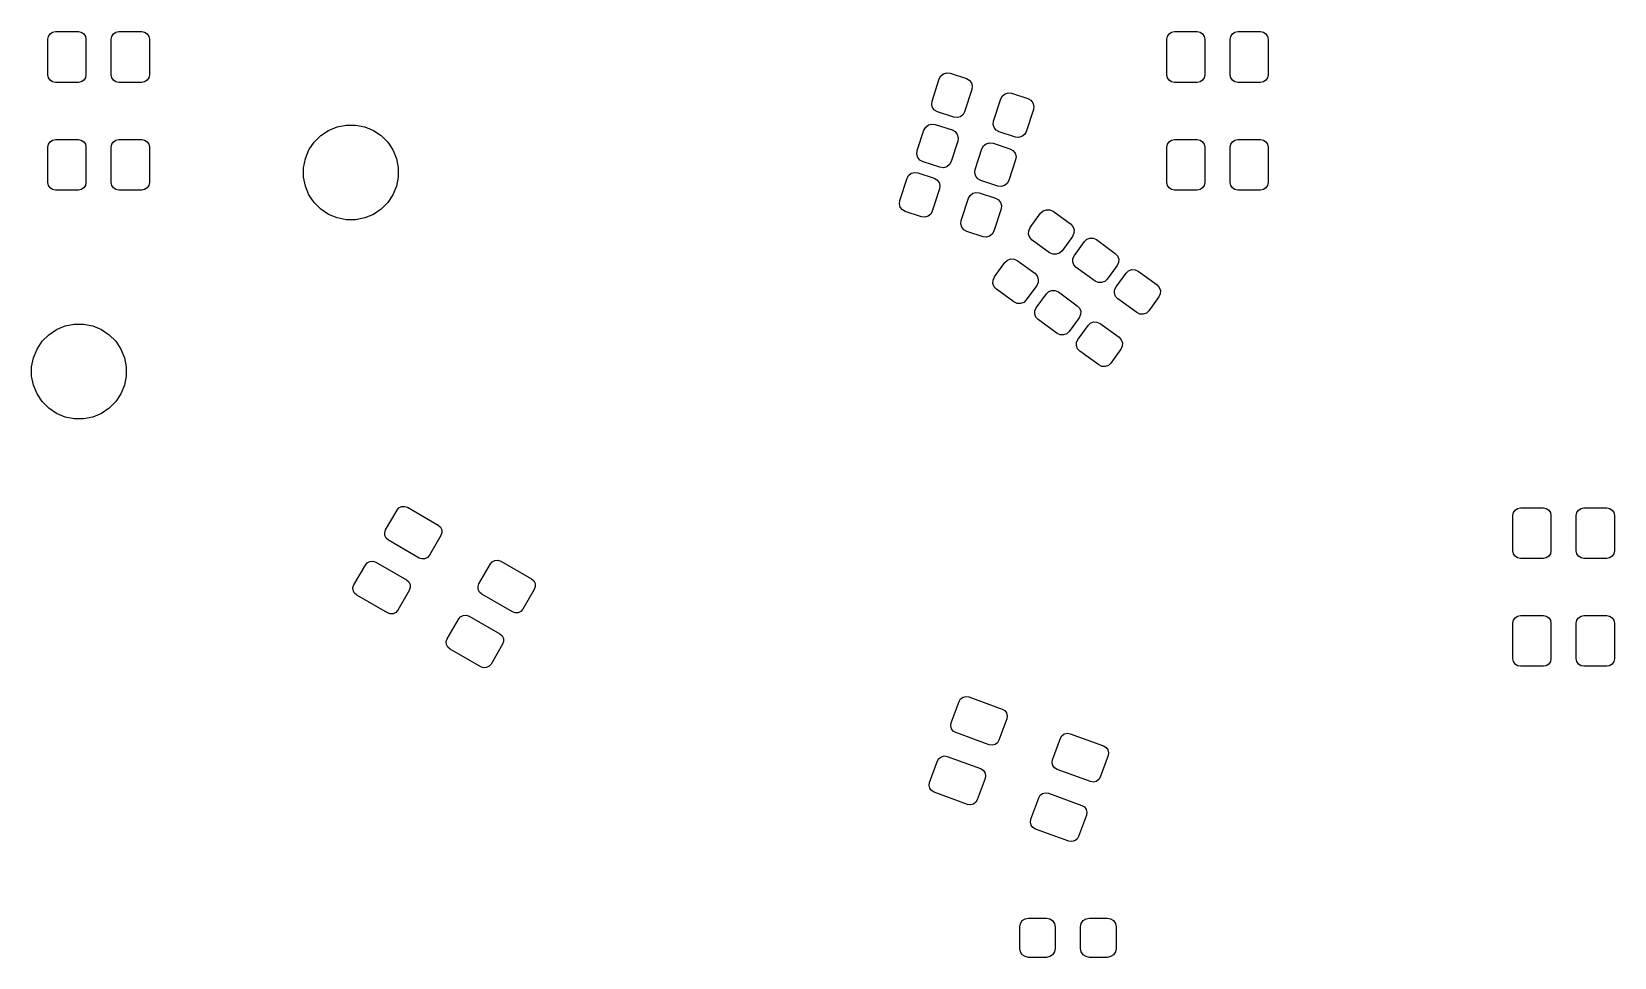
# Model space of a CAD drawing. Extents: x 111.8 to 167.6, y -132.5 to -81.9.
# Drawn here: x 140.45 to 165.42, y -132.53 to -117.93 of the extents above; entities that cross this region are included whole.
import ezdxf

# ---------------------------------------------------------------- set-up
doc = ezdxf.new("R2010")
doc.units = 0
doc.layers.add('BLACK', color=7, linetype='CONTINUOUS')

msp = doc.modelspace()

# ---------------------------------------------------------------- linework, layer by layer
at = {"layer": 'BLACK', "linetype": 'CONTINUOUS'}
for p, q in [((140.71, -118.046903), (140.719134, -118.000981)), ((140.71, -118.606903), (140.71, -118.046903)), ((140.719134, -118.000981), (140.745147, -117.96205)), ((140.745147, -117.96205), (140.784078, -117.936037)), ((140.784078, -117.936037), (140.83, -117.926903)), ((140.83, -117.926903), (141.19, -117.926903)), ((141.19, -117.926903), (141.235922, -117.936037)), ((141.235922, -117.936037), (141.274853, -117.96205)), ((141.274853, -117.96205), (141.300866, -118.000981)), ((141.300866, -118.000981), (141.31, -118.046903)), ((141.31, -118.046903), (141.31, -118.606903)), ((141.71, -118.046903), (141.719134, -118.000981)), ((141.71, -118.606903), (141.71, -118.046903)), ((141.719134, -118.000981), (141.745147, -117.96205)), ((141.745147, -117.96205), (141.784078, -117.936037)), ((141.784078, -117.936037), (141.83, -117.926903)), ((141.83, -117.926903), (142.19, -117.926903)), ((142.19, -117.926903), (142.235922, -117.936037)), ((142.235922, -117.936037), (142.274853, -117.96205)), ((142.274853, -117.96205), (142.300866, -118.000981)), ((142.300866, -118.000981), (142.31, -118.046903)), ((142.31, -118.046903), (142.31, -118.606903)), ((158.36, -118.046903), (158.369134, -118.000981)), ((158.36, -118.606903), (158.36, -118.046903)), ((158.369134, -118.000981), (158.395147, -117.96205)), ((158.395147, -117.96205), (158.434078, -117.936037)), ((158.434078, -117.936037), (158.48, -117.926903)), ((158.48, -117.926903), (158.84, -117.926903)), ((158.84, -117.926903), (158.885922, -117.936037)), ((158.885922, -117.936037), (158.924853, -117.96205)), ((158.924853, -117.96205), (158.950866, -118.000981)), ((158.950866, -118.000981), (158.96, -118.046903)), ((158.96, -118.046903), (158.96, -118.606903)), ((159.36, -118.046903), (159.369134, -118.000981)), ((159.36, -118.606903), (159.36, -118.046903)), ((159.369134, -118.000981), (159.395147, -117.96205)), ((159.395147, -117.96205), (159.434078, -117.936037)), ((159.434078, -117.936037), (159.48, -117.926903)), ((159.48, -117.926903), (159.84, -117.926903)), ((159.84, -117.926903), (159.885922, -117.936037)), ((159.885922, -117.936037), (159.924853, -117.96205)), ((159.924853, -117.96205), (159.950866, -118.000981)), ((159.950866, -118.000981), (159.96, -118.046903)), ((159.96, -118.046903), (159.96, -118.606903)), ((154.838932, -118.591978), (154.889629, -118.577679)), ((154.889629, -118.577679), (154.941938, -118.583871)), ((154.941938, -118.583871), (155.198723, -118.667305)), ((140.719134, -118.652825), (140.71, -118.606903)), ((140.745147, -118.691756), (140.719134, -118.652825)), ((140.784078, -118.717769), (140.745147, -118.691756)), ((140.83, -118.726903), (140.784078, -118.717769)), ((141.19, -118.726903), (140.83, -118.726903)), ((141.235922, -118.717769), (141.19, -118.726903)), ((141.274853, -118.691756), (141.235922, -118.717769)), ((141.300866, -118.652825), (141.274853, -118.691756)), ((141.31, -118.606903), (141.300866, -118.652825)), ((141.719134, -118.652825), (141.71, -118.606903)), ((141.745147, -118.691756), (141.719134, -118.652825)), ((141.784078, -118.717769), (141.745147, -118.691756)), ((141.83, -118.726903), (141.784078, -118.717769)), ((142.19, -118.726903), (141.83, -118.726903)), ((142.235922, -118.717769), (142.19, -118.726903)), ((142.274853, -118.691756), (142.235922, -118.717769)), ((142.300866, -118.652825), (142.274853, -118.691756)), ((142.31, -118.606903), (142.300866, -118.652825)), ((154.657492, -119.022437), (154.771828, -118.670546)), ((154.771828, -118.670546), (154.797565, -118.624588)), ((154.797565, -118.624588), (154.838932, -118.591978)), ((155.285398, -118.837415), (155.171062, -119.189306)), ((155.198723, -118.667305), (155.244681, -118.693043)), ((155.244681, -118.693043), (155.277291, -118.734409)), ((155.277291, -118.734409), (155.29159, -118.785106)), ((155.29159, -118.785106), (155.285398, -118.837415)), ((158.369134, -118.652825), (158.36, -118.606903)), ((158.395147, -118.691756), (158.369134, -118.652825)), ((158.434078, -118.717769), (158.395147, -118.691756)), ((158.48, -118.726903), (158.434078, -118.717769)), ((158.84, -118.726903), (158.48, -118.726903)), ((158.885922, -118.717769), (158.84, -118.726903)), ((158.924853, -118.691756), (158.885922, -118.717769)), ((158.950866, -118.652825), (158.924853, -118.691756)), ((158.96, -118.606903), (158.950866, -118.652825)), ((159.369134, -118.652825), (159.36, -118.606903)), ((159.395147, -118.691756), (159.369134, -118.652825)), ((159.434078, -118.717769), (159.395147, -118.691756)), ((159.48, -118.726903), (159.434078, -118.717769)), ((159.84, -118.726903), (159.48, -118.726903)), ((159.885922, -118.717769), (159.84, -118.726903)), ((159.924853, -118.691756), (159.885922, -118.717769)), ((159.950866, -118.652825), (159.924853, -118.691756)), ((159.96, -118.606903), (159.950866, -118.652825)), ((154.6513, -119.074746), (154.657492, -119.022437)), ((154.665599, -119.125443), (154.6513, -119.074746)), ((155.62757, -119.337635), (155.741906, -118.985744)), ((155.741906, -118.985744), (155.767643, -118.939786)), ((155.767643, -118.939786), (155.80901, -118.907176)), ((155.80901, -118.907176), (155.859707, -118.892877)), ((155.859707, -118.892877), (155.912016, -118.899069)), ((155.912016, -118.899069), (156.168801, -118.982503)), ((156.168801, -118.982503), (156.214759, -119.008241)), ((156.214759, -119.008241), (156.247369, -119.049607)), ((156.247369, -119.049607), (156.261668, -119.100304)), ((154.698209, -119.166809), (154.665599, -119.125443)), ((154.744167, -119.192547), (154.698209, -119.166809)), ((155.000952, -119.275981), (154.744167, -119.192547)), ((155.053261, -119.282173), (155.000952, -119.275981)), ((155.103958, -119.267874), (155.053261, -119.282173)), ((155.145325, -119.235264), (155.103958, -119.267874)), ((155.171062, -119.189306), (155.145325, -119.235264)), ((155.621378, -119.389944), (155.62757, -119.337635)), ((156.255476, -119.152613), (156.14114, -119.504504)), ((156.261668, -119.100304), (156.255476, -119.152613)), ((144.910242, -119.671108), (145.014205, -119.567145)), ((145.014205, -119.567145), (145.136452, -119.485462)), ((145.136452, -119.485462), (145.272286, -119.429198)), ((145.272286, -119.429198), (145.416487, -119.400514)), ((145.416487, -119.400514), (145.563513, -119.400514)), ((145.563513, -119.400514), (145.707714, -119.429198)), ((145.707714, -119.429198), (145.843548, -119.485462)), ((145.843548, -119.485462), (145.965795, -119.567145)), ((145.965795, -119.567145), (146.069758, -119.671108)), ((154.424664, -119.80373), (154.52973, -119.480371)), ((154.52973, -119.480371), (154.556421, -119.43271)), ((154.556421, -119.43271), (154.599319, -119.398892)), ((154.599319, -119.398892), (154.651893, -119.384065)), ((154.651893, -119.384065), (154.70614, -119.390485)), ((154.70614, -119.390485), (154.972436, -119.47701)), ((154.972436, -119.47701), (155.020097, -119.503701)), ((155.020097, -119.503701), (155.053915, -119.546599)), ((155.053915, -119.546599), (155.068742, -119.599173)), ((155.635677, -119.440641), (155.621378, -119.389944)), ((155.668287, -119.482007), (155.635677, -119.440641)), ((155.714245, -119.507745), (155.668287, -119.482007)), ((155.97103, -119.591179), (155.714245, -119.507745)), ((156.074036, -119.583072), (156.023339, -119.597371)), ((156.115403, -119.550462), (156.074036, -119.583072)), ((156.14114, -119.504504), (156.115403, -119.550462)), ((140.71, -119.746903), (140.719134, -119.700981)), ((140.71, -120.306903), (140.71, -119.746903)), ((140.719134, -119.700981), (140.745147, -119.66205)), ((140.745147, -119.66205), (140.784078, -119.636037)), ((140.784078, -119.636037), (140.83, -119.626903)), ((140.83, -119.626903), (141.19, -119.626903)), ((141.19, -119.626903), (141.235922, -119.636037)), ((141.235922, -119.636037), (141.274853, -119.66205)), ((141.274853, -119.66205), (141.300866, -119.700981)), ((141.300866, -119.700981), (141.31, -119.746903)), ((141.31, -119.746903), (141.31, -120.306903)), ((141.71, -119.746903), (141.719134, -119.700981)), ((141.71, -120.306903), (141.71, -119.746903)), ((141.719134, -119.700981), (141.745147, -119.66205)), ((141.745147, -119.66205), (141.784078, -119.636037)), ((141.784078, -119.636037), (141.83, -119.626903)), ((141.83, -119.626903), (142.19, -119.626903)), ((142.19, -119.626903), (142.235922, -119.636037)), ((142.235922, -119.636037), (142.274853, -119.66205)), ((142.274853, -119.66205), (142.300866, -119.700981)), ((142.300866, -119.700981), (142.31, -119.746903)), ((142.31, -119.746903), (142.31, -120.306903)), ((144.772295, -119.929189), (144.828559, -119.793355)), ((144.828559, -119.793355), (144.910242, -119.671108)), ((146.069758, -119.671108), (146.151441, -119.793355)), ((146.151441, -119.793355), (146.207705, -119.929189)), ((154.418244, -119.857977), (154.424664, -119.80373)), ((155.062322, -119.65342), (154.957256, -119.976779)), ((155.068742, -119.599173), (155.062322, -119.65342)), ((155.337678, -120.100386), (155.442744, -119.777027)), ((155.442744, -119.777027), (155.469435, -119.729366)), ((155.469435, -119.729366), (155.512333, -119.695548)), ((155.512333, -119.695548), (155.564907, -119.680721)), ((155.564907, -119.680721), (155.619154, -119.687141)), ((155.619154, -119.687141), (155.88545, -119.773666)), ((155.88545, -119.773666), (155.933111, -119.800357)), ((155.933111, -119.800357), (155.966929, -119.843255)), ((156.023339, -119.597371), (155.97103, -119.591179)), ((158.36, -119.746903), (158.369134, -119.700981)), ((158.36, -120.306903), (158.36, -119.746903)), ((158.369134, -119.700981), (158.395147, -119.66205)), ((158.395147, -119.66205), (158.434078, -119.636037)), ((158.434078, -119.636037), (158.48, -119.626903)), ((158.48, -119.626903), (158.84, -119.626903)), ((158.84, -119.626903), (158.885922, -119.636037)), ((158.885922, -119.636037), (158.924853, -119.66205)), ((158.924853, -119.66205), (158.950866, -119.700981)), ((158.950866, -119.700981), (158.96, -119.746903)), ((158.96, -119.746903), (158.96, -120.306903)), ((159.36, -119.746903), (159.369134, -119.700981)), ((159.36, -120.306903), (159.36, -119.746903)), ((159.369134, -119.700981), (159.395147, -119.66205)), ((159.395147, -119.66205), (159.434078, -119.636037)), ((159.434078, -119.636037), (159.48, -119.626903)), ((159.48, -119.626903), (159.84, -119.626903)), ((159.84, -119.626903), (159.885922, -119.636037)), ((159.885922, -119.636037), (159.924853, -119.66205)), ((159.924853, -119.66205), (159.950866, -119.700981)), ((159.950866, -119.700981), (159.96, -119.746903)), ((159.96, -119.746903), (159.96, -120.306903)), ((144.743611, -120.07339), (144.772295, -119.929189)), ((144.743611, -120.220416), (144.743611, -120.07339)), ((146.207705, -119.929189), (146.236389, -120.07339)), ((146.236389, -120.07339), (146.236389, -120.220416)), ((154.433071, -119.910551), (154.418244, -119.857977)), ((154.466889, -119.953449), (154.433071, -119.910551)), ((154.51455, -119.98014), (154.466889, -119.953449)), ((154.780846, -120.066665), (154.51455, -119.98014)), ((154.835093, -120.073085), (154.780846, -120.066665)), ((154.887667, -120.058258), (154.835093, -120.073085)), ((154.930565, -120.02444), (154.887667, -120.058258)), ((154.957256, -119.976779), (154.930565, -120.02444)), ((155.975336, -119.950076), (155.87027, -120.273435)), ((155.966929, -119.843255), (155.981756, -119.895829)), ((155.981756, -119.895829), (155.975336, -119.950076)), ((140.719134, -120.352825), (140.71, -120.306903)), ((141.31, -120.306903), (141.300866, -120.352825)), ((141.719134, -120.352825), (141.71, -120.306903)), ((142.31, -120.306903), (142.300866, -120.352825)), ((144.772295, -120.364617), (144.743611, -120.220416)), ((146.236389, -120.220416), (146.207705, -120.364617)), ((154.147614, -120.59168), (154.26195, -120.239789)), ((154.26195, -120.239789), (154.287687, -120.193831)), ((154.287687, -120.193831), (154.329054, -120.161221)), ((154.329054, -120.161221), (154.379751, -120.146922)), ((154.379751, -120.146922), (154.43206, -120.153114)), ((154.43206, -120.153114), (154.688845, -120.236548)), ((154.688845, -120.236548), (154.734803, -120.262286)), ((154.734803, -120.262286), (154.767413, -120.303652)), ((154.767413, -120.303652), (154.781712, -120.354349)), ((155.331258, -120.154633), (155.337678, -120.100386)), ((155.346085, -120.207207), (155.331258, -120.154633)), ((155.379903, -120.250105), (155.346085, -120.207207)), ((155.427564, -120.276796), (155.379903, -120.250105)), ((155.69386, -120.363321), (155.427564, -120.276796)), ((155.843579, -120.321096), (155.800681, -120.354914)), ((155.87027, -120.273435), (155.843579, -120.321096)), ((158.369134, -120.352825), (158.36, -120.306903)), ((158.96, -120.306903), (158.950866, -120.352825)), ((159.369134, -120.352825), (159.36, -120.306903)), ((159.96, -120.306903), (159.950866, -120.352825)), ((140.745147, -120.391756), (140.719134, -120.352825)), ((140.784078, -120.417769), (140.745147, -120.391756)), ((140.83, -120.426903), (140.784078, -120.417769)), ((141.19, -120.426903), (140.83, -120.426903)), ((141.235922, -120.417769), (141.19, -120.426903)), ((141.274853, -120.391756), (141.235922, -120.417769)), ((141.300866, -120.352825), (141.274853, -120.391756)), ((141.745147, -120.391756), (141.719134, -120.352825)), ((141.784078, -120.417769), (141.745147, -120.391756)), ((141.83, -120.426903), (141.784078, -120.417769)), ((142.19, -120.426903), (141.83, -120.426903)), ((142.235922, -120.417769), (142.19, -120.426903)), ((142.274853, -120.391756), (142.235922, -120.417769)), ((142.300866, -120.352825), (142.274853, -120.391756)), ((144.828559, -120.500451), (144.772295, -120.364617)), ((144.910242, -120.622698), (144.828559, -120.500451)), ((146.151441, -120.500451), (146.069758, -120.622698)), ((146.207705, -120.364617), (146.151441, -120.500451)), ((154.77552, -120.406658), (154.661184, -120.758549)), ((154.781712, -120.354349), (154.77552, -120.406658)), ((155.117692, -120.906878), (155.232028, -120.554987)), ((155.232028, -120.554987), (155.257765, -120.509029)), ((155.257765, -120.509029), (155.299132, -120.476419)), ((155.299132, -120.476419), (155.349829, -120.46212)), ((155.349829, -120.46212), (155.402138, -120.468312)), ((155.402138, -120.468312), (155.658923, -120.551746)), ((155.658923, -120.551746), (155.704881, -120.577484)), ((155.748107, -120.369741), (155.69386, -120.363321)), ((155.704881, -120.577484), (155.737491, -120.61885)), ((155.800681, -120.354914), (155.748107, -120.369741)), ((158.395147, -120.391756), (158.369134, -120.352825)), ((158.434078, -120.417769), (158.395147, -120.391756)), ((158.48, -120.426903), (158.434078, -120.417769)), ((158.84, -120.426903), (158.48, -120.426903)), ((158.885922, -120.417769), (158.84, -120.426903)), ((158.924853, -120.391756), (158.885922, -120.417769)), ((158.950866, -120.352825), (158.924853, -120.391756)), ((159.395147, -120.391756), (159.369134, -120.352825)), ((159.434078, -120.417769), (159.395147, -120.391756)), ((159.48, -120.426903), (159.434078, -120.417769)), ((159.84, -120.426903), (159.48, -120.426903)), ((159.885922, -120.417769), (159.84, -120.426903)), ((159.924853, -120.391756), (159.885922, -120.417769)), ((159.950866, -120.352825), (159.924853, -120.391756)), ((145.014205, -120.726661), (144.910242, -120.622698)), ((145.136452, -120.808344), (145.014205, -120.726661)), ((145.272286, -120.864608), (145.136452, -120.808344)), ((145.843548, -120.808344), (145.707714, -120.864608)), ((145.965795, -120.726661), (145.843548, -120.808344)), ((146.069758, -120.622698), (145.965795, -120.726661)), ((154.141422, -120.643989), (154.147614, -120.59168)), ((154.155721, -120.694686), (154.141422, -120.643989)), ((154.188331, -120.736052), (154.155721, -120.694686)), ((154.234289, -120.76179), (154.188331, -120.736052)), ((154.491074, -120.845224), (154.234289, -120.76179)), ((154.59408, -120.837117), (154.543383, -120.851416)), ((154.635447, -120.804507), (154.59408, -120.837117)), ((154.661184, -120.758549), (154.635447, -120.804507)), ((155.745598, -120.721856), (155.631262, -121.073747)), ((155.737491, -120.61885), (155.75179, -120.669547)), ((155.75179, -120.669547), (155.745598, -120.721856)), ((156.205813, -121.017942), (156.370393, -120.791417)), ((156.370393, -120.791417), (156.410506, -120.754337)), ((156.410506, -120.754337), (156.461754, -120.735431)), ((156.461754, -120.735431), (156.516337, -120.737575)), ((156.516337, -120.737575), (156.565945, -120.760445)), ((156.565945, -120.760445), (156.841011, -120.960292)), ((145.416487, -120.893292), (145.272286, -120.864608)), ((145.563513, -120.893292), (145.416487, -120.893292)), ((145.707714, -120.864608), (145.563513, -120.893292)), ((154.543383, -120.851416), (154.491074, -120.845224)), ((155.1115, -120.959187), (155.117692, -120.906878)), ((155.125799, -121.009884), (155.1115, -120.959187)), ((155.158409, -121.05125), (155.125799, -121.009884)), ((155.204367, -121.076988), (155.158409, -121.05125)), ((155.461152, -121.160422), (155.204367, -121.076988)), ((155.631262, -121.073747), (155.605525, -121.119705)), ((156.180799, -121.122133), (156.182943, -121.06755)), ((156.182943, -121.06755), (156.205813, -121.017942)), ((156.841011, -120.960292), (156.878091, -121.000405)), ((156.878091, -121.000405), (156.896997, -121.051653)), ((156.896997, -121.051653), (156.894853, -121.106236)), ((155.513461, -121.166614), (155.461152, -121.160422)), ((155.564158, -121.152315), (155.513461, -121.166614)), ((155.605525, -121.119705), (155.564158, -121.152315)), ((156.199705, -121.173381), (156.180799, -121.122133)), ((156.236785, -121.213494), (156.199705, -121.173381)), ((156.511851, -121.413341), (156.236785, -121.213494)), ((156.871983, -121.155844), (156.707403, -121.382369)), ((156.894853, -121.106236), (156.871983, -121.155844)), ((156.901534, -121.45543), (157.060236, -121.236995)), ((157.060236, -121.236995), (157.098915, -121.20124)), ((157.098915, -121.20124), (157.148334, -121.183009)), ((157.148334, -121.183009), (157.200968, -121.185076)), ((157.200968, -121.185076), (157.248804, -121.207129)), ((157.248804, -121.207129), (157.54814, -121.42461)), ((155.641539, -121.794598), (155.806119, -121.568073)), ((155.806119, -121.568073), (155.846232, -121.530993)), ((155.846232, -121.530993), (155.89748, -121.512087)), ((155.89748, -121.512087), (155.952063, -121.514231)), ((155.952063, -121.514231), (156.001671, -121.537101)), ((156.001671, -121.537101), (156.276737, -121.736948)), ((156.561459, -121.436211), (156.511851, -121.413341)), ((156.616042, -121.438355), (156.561459, -121.436211)), ((156.66729, -121.419449), (156.616042, -121.438355)), ((156.707403, -121.382369), (156.66729, -121.419449)), ((156.877414, -121.5559), (156.879481, -121.503266)), ((156.895644, -121.605319), (156.877414, -121.5559)), ((156.879481, -121.503266), (156.901534, -121.45543)), ((157.54814, -121.42461), (157.583896, -121.463289)), ((157.600059, -121.565342), (157.578006, -121.613178)), ((157.583896, -121.463289), (157.602126, -121.512708)), ((157.602126, -121.512708), (157.600059, -121.565342)), ((155.618669, -121.844206), (155.641539, -121.794598)), ((156.276737, -121.736948), (156.313817, -121.777061)), ((156.313817, -121.777061), (156.332723, -121.828309)), ((156.332723, -121.828309), (156.330579, -121.882892)), ((156.9314, -121.643998), (156.895644, -121.605319)), ((157.230736, -121.861479), (156.9314, -121.643998)), ((157.419304, -121.831613), (157.380625, -121.867368)), ((157.578006, -121.613178), (157.419304, -121.831613)), ((157.559144, -121.952576), (157.717846, -121.734141)), ((157.717846, -121.734141), (157.756525, -121.698386)), ((157.756525, -121.698386), (157.805944, -121.680155)), ((157.805944, -121.680155), (157.858578, -121.682222)), ((157.858578, -121.682222), (157.906414, -121.704275)), ((157.906414, -121.704275), (158.20575, -121.921756)), ((155.616525, -121.898789), (155.618669, -121.844206)), ((155.635431, -121.950037), (155.616525, -121.898789)), ((155.672511, -121.99015), (155.635431, -121.950037)), ((155.947577, -122.189997), (155.672511, -121.99015)), ((156.307709, -121.9325), (156.143129, -122.159025)), ((156.301994, -122.280628), (156.460696, -122.062193)), ((156.330579, -121.882892), (156.307709, -121.9325)), ((156.460696, -122.062193), (156.499375, -122.026438)), ((156.499375, -122.026438), (156.548794, -122.008207)), ((156.548794, -122.008207), (156.601428, -122.010274)), ((156.601428, -122.010274), (156.649264, -122.032327)), ((156.649264, -122.032327), (156.9486, -122.249808)), ((157.278572, -121.883532), (157.230736, -121.861479)), ((157.331206, -121.885599), (157.278572, -121.883532)), ((157.380625, -121.867368), (157.331206, -121.885599)), ((157.535024, -122.053046), (157.537091, -122.000412)), ((157.553254, -122.102465), (157.535024, -122.053046)), ((157.537091, -122.000412), (157.559144, -121.952576)), ((158.20575, -121.921756), (158.241506, -121.960435)), ((158.257669, -122.062488), (158.235616, -122.110324)), ((158.241506, -121.960435), (158.259736, -122.009854)), ((158.259736, -122.009854), (158.257669, -122.062488)), ((155.997185, -122.212867), (155.947577, -122.189997)), ((156.051768, -122.215011), (155.997185, -122.212867)), ((156.103016, -122.196105), (156.051768, -122.215011)), ((156.143129, -122.159025), (156.103016, -122.196105)), ((156.277874, -122.381098), (156.279941, -122.328464)), ((156.279941, -122.328464), (156.301994, -122.280628)), ((156.9486, -122.249808), (156.984356, -122.288487)), ((156.984356, -122.288487), (157.002586, -122.337906)), ((157.58901, -122.141144), (157.553254, -122.102465)), ((157.888346, -122.358625), (157.58901, -122.141144)), ((158.076914, -122.328759), (158.038235, -122.364514)), ((158.235616, -122.110324), (158.076914, -122.328759)), ((140.846452, -122.625462), (140.982286, -122.569198)), ((140.982286, -122.569198), (141.126487, -122.540514)), ((141.126487, -122.540514), (141.273513, -122.540514)), ((141.273513, -122.540514), (141.417714, -122.569198)), ((141.417714, -122.569198), (141.553548, -122.625462)), ((156.296104, -122.430517), (156.277874, -122.381098)), ((156.33186, -122.469196), (156.296104, -122.430517)), ((156.631196, -122.686677), (156.33186, -122.469196)), ((156.978466, -122.438376), (156.819764, -122.656811)), ((156.959604, -122.777774), (157.118306, -122.559339)), ((157.000519, -122.39054), (156.978466, -122.438376)), ((157.002586, -122.337906), (157.000519, -122.39054)), ((157.118306, -122.559339), (157.156985, -122.523584)), ((157.156985, -122.523584), (157.206404, -122.505353)), ((157.206404, -122.505353), (157.259038, -122.50742)), ((157.259038, -122.50742), (157.306874, -122.529473)), ((157.306874, -122.529473), (157.60621, -122.746954)), ((157.936182, -122.380678), (157.888346, -122.358625)), ((157.988816, -122.382745), (157.936182, -122.380678)), ((158.038235, -122.364514), (157.988816, -122.382745)), ((140.538559, -122.933355), (140.620242, -122.811108)), ((140.620242, -122.811108), (140.724205, -122.707145)), ((140.724205, -122.707145), (140.846452, -122.625462)), ((141.553548, -122.625462), (141.675795, -122.707145)), ((141.675795, -122.707145), (141.779758, -122.811108)), ((141.779758, -122.811108), (141.861441, -122.933355)), ((156.679032, -122.70873), (156.631196, -122.686677)), ((156.731666, -122.710797), (156.679032, -122.70873)), ((156.781085, -122.692566), (156.731666, -122.710797)), ((156.819764, -122.656811), (156.781085, -122.692566)), ((156.935484, -122.878244), (156.937551, -122.82561)), ((156.937551, -122.82561), (156.959604, -122.777774)), ((157.60621, -122.746954), (157.641966, -122.785633)), ((157.641966, -122.785633), (157.660196, -122.835052)), ((140.453611, -123.21339), (140.482295, -123.069189)), ((140.482295, -123.069189), (140.538559, -122.933355)), ((141.861441, -122.933355), (141.917705, -123.069189)), ((141.917705, -123.069189), (141.946389, -123.21339)), ((156.953714, -122.927663), (156.935484, -122.878244)), ((156.98947, -122.966342), (156.953714, -122.927663)), ((157.288806, -123.183823), (156.98947, -122.966342)), ((157.636076, -122.935522), (157.477374, -123.153957)), ((157.658129, -122.887686), (157.636076, -122.935522)), ((157.660196, -122.835052), (157.658129, -122.887686)), ((140.453611, -123.360416), (140.453611, -123.21339)), ((141.946389, -123.21339), (141.946389, -123.360416)), ((157.336642, -123.205876), (157.288806, -123.183823)), ((157.389276, -123.207943), (157.336642, -123.205876)), ((157.438695, -123.189712), (157.389276, -123.207943)), ((157.477374, -123.153957), (157.438695, -123.189712)), ((140.482295, -123.504617), (140.453611, -123.360416)), ((140.538559, -123.640451), (140.482295, -123.504617)), ((141.917705, -123.504617), (141.861441, -123.640451)), ((141.946389, -123.360416), (141.917705, -123.504617)), ((140.620242, -123.762698), (140.538559, -123.640451)), ((140.724205, -123.866661), (140.620242, -123.762698)), ((141.779758, -123.762698), (141.675795, -123.866661)), ((141.861441, -123.640451), (141.779758, -123.762698)), ((140.846452, -123.948344), (140.724205, -123.866661)), ((140.982286, -124.004608), (140.846452, -123.948344)), ((141.126487, -124.033292), (140.982286, -124.004608)), ((141.273513, -124.033292), (141.126487, -124.033292)), ((141.417714, -124.004608), (141.273513, -124.033292)), ((141.553548, -123.948344), (141.417714, -124.004608)), ((141.675795, -123.866661), (141.553548, -123.948344)), ((146.037468, -125.784775), (146.217468, -125.473005)), ((146.217468, -125.473005), (146.248339, -125.437803)), ((146.248339, -125.437803), (146.290333, -125.417094)), ((146.290333, -125.417094), (146.337054, -125.414032)), ((146.337054, -125.414032), (146.381391, -125.429082)), ((146.381391, -125.429082), (146.866365, -125.709082)), ((163.82, -125.556903), (163.829134, -125.510981)), ((163.82, -126.116903), (163.82, -125.556903)), ((163.829134, -125.510981), (163.855147, -125.47205)), ((163.855147, -125.47205), (163.894078, -125.446037)), ((163.894078, -125.446037), (163.94, -125.436903)), ((163.94, -125.436903), (164.3, -125.436903)), ((164.3, -125.436903), (164.345922, -125.446037)), ((164.345922, -125.446037), (164.384853, -125.47205)), ((164.384853, -125.47205), (164.410866, -125.510981)), ((164.410866, -125.510981), (164.42, -125.556903)), ((164.42, -125.556903), (164.42, -126.116903)), ((164.82, -125.556903), (164.829134, -125.510981)), ((164.82, -126.116903), (164.82, -125.556903)), ((164.829134, -125.510981), (164.855147, -125.47205)), ((164.855147, -125.47205), (164.894078, -125.446037)), ((164.894078, -125.446037), (164.94, -125.436903)), ((164.94, -125.436903), (165.3, -125.436903)), ((165.3, -125.436903), (165.345922, -125.446037)), ((165.345922, -125.446037), (165.384853, -125.47205)), ((165.384853, -125.47205), (165.410866, -125.510981)), ((165.410866, -125.510981), (165.42, -125.556903)), ((165.42, -125.556903), (165.42, -126.116903)), ((146.022417, -125.829111), (146.037468, -125.784775)), ((146.02548, -125.875833), (146.022417, -125.829111)), ((146.866365, -125.709082), (146.901568, -125.739954)), ((146.901568, -125.739954), (146.922276, -125.781947)), ((146.925339, -125.828669), (146.910288, -125.873005)), ((146.922276, -125.781947), (146.925339, -125.828669)), ((146.046188, -125.917826), (146.02548, -125.875833)), ((146.081391, -125.948698), (146.046188, -125.917826)), ((146.566365, -126.228698), (146.081391, -125.948698)), ((146.910288, -125.873005), (146.730288, -126.184775)), ((145.717468, -126.339031), (145.748339, -126.303829)), ((145.748339, -126.303829), (145.790333, -126.28312)), ((145.790333, -126.28312), (145.837054, -126.280058)), ((145.837054, -126.280058), (145.881391, -126.295108)), ((145.881391, -126.295108), (146.366365, -126.575108)), ((146.610702, -126.243748), (146.566365, -126.228698)), ((146.657423, -126.240686), (146.610702, -126.243748)), ((146.699417, -126.219977), (146.657423, -126.240686)), ((146.730288, -126.184775), (146.699417, -126.219977)), ((147.509712, -126.634775), (147.689712, -126.323005)), ((147.689712, -126.323005), (147.720583, -126.287803)), ((147.720583, -126.287803), (147.762577, -126.267094)), ((147.762577, -126.267094), (147.809298, -126.264032)), ((147.809298, -126.264032), (147.853635, -126.279082)), ((147.853635, -126.279082), (148.338609, -126.559082)), ((163.829134, -126.162825), (163.82, -126.116903)), ((163.855147, -126.201756), (163.829134, -126.162825)), ((163.894078, -126.227769), (163.855147, -126.201756)), ((163.94, -126.236903), (163.894078, -126.227769)), ((164.3, -126.236903), (163.94, -126.236903)), ((164.345922, -126.227769), (164.3, -126.236903)), ((164.384853, -126.201756), (164.345922, -126.227769)), ((164.410866, -126.162825), (164.384853, -126.201756)), ((164.42, -126.116903), (164.410866, -126.162825)), ((164.829134, -126.162825), (164.82, -126.116903)), ((164.855147, -126.201756), (164.829134, -126.162825)), ((164.894078, -126.227769), (164.855147, -126.201756)), ((164.94, -126.236903), (164.894078, -126.227769)), ((165.3, -126.236903), (164.94, -126.236903)), ((165.345922, -126.227769), (165.3, -126.236903)), ((165.384853, -126.201756), (165.345922, -126.227769)), ((165.410866, -126.162825), (165.384853, -126.201756)), ((165.42, -126.116903), (165.410866, -126.162825)), ((145.537468, -126.650801), (145.717468, -126.339031)), ((146.366365, -126.575108), (146.401568, -126.60598)), ((148.338609, -126.559082), (148.373812, -126.589954)), ((145.522417, -126.695137), (145.537468, -126.650801)), ((145.52548, -126.741859), (145.522417, -126.695137)), ((145.546188, -126.783852), (145.52548, -126.741859)), ((145.581391, -126.814724), (145.546188, -126.783852)), ((146.066365, -127.094724), (145.581391, -126.814724)), ((146.410288, -126.739031), (146.230288, -127.050801)), ((146.401568, -126.60598), (146.422276, -126.647973)), ((146.425339, -126.694695), (146.410288, -126.739031)), ((146.422276, -126.647973), (146.425339, -126.694695)), ((147.494661, -126.679111), (147.509712, -126.634775)), ((147.497724, -126.725833), (147.494661, -126.679111)), ((147.518432, -126.767826), (147.497724, -126.725833)), ((147.553635, -126.798698), (147.518432, -126.767826)), ((148.038609, -127.078698), (147.553635, -126.798698)), ((148.382532, -126.723005), (148.202532, -127.034775)), ((148.373812, -126.589954), (148.39452, -126.631947)), ((148.397583, -126.678669), (148.382532, -126.723005)), ((148.39452, -126.631947), (148.397583, -126.678669)), ((146.230288, -127.050801), (146.199417, -127.086003)), ((148.082946, -127.093748), (148.038609, -127.078698)), ((148.171661, -127.069977), (148.129667, -127.090686)), ((148.202532, -127.034775), (148.171661, -127.069977)), ((146.110702, -127.109774), (146.066365, -127.094724)), ((146.157423, -127.106712), (146.110702, -127.109774)), ((146.199417, -127.086003), (146.157423, -127.106712)), ((147.009712, -127.500801), (147.189712, -127.189031)), ((147.189712, -127.189031), (147.220583, -127.153829)), ((147.220583, -127.153829), (147.262577, -127.13312)), ((147.262577, -127.13312), (147.309298, -127.130058)), ((147.309298, -127.130058), (147.353635, -127.145108)), ((147.353635, -127.145108), (147.838609, -127.425108)), ((148.129667, -127.090686), (148.082946, -127.093748)), ((163.82, -127.256903), (163.829134, -127.210981)), ((163.82, -127.816903), (163.82, -127.256903)), ((163.829134, -127.210981), (163.855147, -127.17205)), ((163.855147, -127.17205), (163.894078, -127.146037)), ((163.894078, -127.146037), (163.94, -127.136903)), ((163.94, -127.136903), (164.3, -127.136903)), ((164.3, -127.136903), (164.345922, -127.146037)), ((164.345922, -127.146037), (164.384853, -127.17205)), ((164.384853, -127.17205), (164.410866, -127.210981)), ((164.410866, -127.210981), (164.42, -127.256903)), ((164.42, -127.256903), (164.42, -127.816903)), ((164.82, -127.256903), (164.829134, -127.210981)), ((164.82, -127.816903), (164.82, -127.256903)), ((164.829134, -127.210981), (164.855147, -127.17205)), ((164.855147, -127.17205), (164.894078, -127.146037)), ((164.894078, -127.146037), (164.94, -127.136903)), ((164.94, -127.136903), (165.3, -127.136903)), ((165.3, -127.136903), (165.345922, -127.146037)), ((165.345922, -127.146037), (165.384853, -127.17205)), ((165.384853, -127.17205), (165.410866, -127.210981)), ((165.410866, -127.210981), (165.42, -127.256903)), ((165.42, -127.256903), (165.42, -127.816903)), ((146.994661, -127.545137), (147.009712, -127.500801)), ((146.997724, -127.591859), (146.994661, -127.545137)), ((147.838609, -127.425108), (147.873812, -127.45598)), ((147.873812, -127.45598), (147.89452, -127.497973)), ((147.897583, -127.544695), (147.882532, -127.589031)), ((147.89452, -127.497973), (147.897583, -127.544695)), ((147.018432, -127.633852), (146.997724, -127.591859)), ((147.053635, -127.664724), (147.018432, -127.633852)), ((147.538609, -127.944724), (147.053635, -127.664724)), ((147.882532, -127.589031), (147.702532, -127.900801)), ((163.829134, -127.862825), (163.82, -127.816903)), ((164.42, -127.816903), (164.410866, -127.862825)), ((164.829134, -127.862825), (164.82, -127.816903)), ((165.42, -127.816903), (165.410866, -127.862825)), ((147.582946, -127.959774), (147.538609, -127.944724)), ((147.629667, -127.956712), (147.582946, -127.959774)), ((147.671661, -127.936003), (147.629667, -127.956712)), ((147.702532, -127.900801), (147.671661, -127.936003)), ((163.855147, -127.901756), (163.829134, -127.862825)), ((163.894078, -127.927769), (163.855147, -127.901756)), ((163.94, -127.936903), (163.894078, -127.927769)), ((164.3, -127.936903), (163.94, -127.936903)), ((164.345922, -127.927769), (164.3, -127.936903)), ((164.384853, -127.901756), (164.345922, -127.927769)), ((164.410866, -127.862825), (164.384853, -127.901756)), ((164.855147, -127.901756), (164.829134, -127.862825)), ((164.894078, -127.927769), (164.855147, -127.901756)), ((164.94, -127.936903), (164.894078, -127.927769)), ((165.3, -127.936903), (164.94, -127.936903)), ((165.345922, -127.927769), (165.3, -127.936903)), ((165.384853, -127.901756), (165.345922, -127.927769)), ((165.410866, -127.862825), (165.384853, -127.901756)), ((154.960732, -128.828677), (155.08386, -128.490387)), ((155.08386, -128.490387), (155.108149, -128.450359)), ((155.108149, -128.450359), (155.145908, -128.422673)), ((155.145908, -128.422673), (155.191389, -128.411543)), ((155.191389, -128.411543), (155.237665, -128.418667)), ((155.237665, -128.418667), (155.763893, -128.610198)), ((155.835614, -128.764003), (155.712486, -129.102293)), ((155.763893, -128.610198), (155.803922, -128.634487)), ((155.803922, -128.634487), (155.831608, -128.672247)), ((155.831608, -128.672247), (155.842737, -128.717727)), ((155.842737, -128.717727), (155.835614, -128.764003)), ((154.953609, -128.874953), (154.960732, -128.828677)), ((154.964738, -128.920433), (154.953609, -128.874953)), ((154.992424, -128.958193), (154.964738, -128.920433)), ((155.032453, -128.982482), (154.992424, -128.958193)), ((155.558681, -129.174013), (155.032453, -128.982482)), ((156.55821, -129.410111), (156.681338, -129.071821)), ((156.681338, -129.071821), (156.705627, -129.031793)), ((156.705627, -129.031793), (156.743386, -129.004107)), ((156.743386, -129.004107), (156.788867, -128.992977)), ((156.788867, -128.992977), (156.835143, -129.000101)), ((156.835143, -129.000101), (157.361371, -129.191632)), ((155.604957, -129.181137), (155.558681, -129.174013)), ((155.650438, -129.170007), (155.604957, -129.181137)), ((155.688197, -129.142321), (155.650438, -129.170007)), ((155.712486, -129.102293), (155.688197, -129.142321)), ((157.361371, -129.191632), (157.4014, -129.215921)), ((157.4014, -129.215921), (157.429086, -129.253681)), ((157.429086, -129.253681), (157.440215, -129.299161)), ((157.440215, -129.299161), (157.433092, -129.345437)), ((154.618712, -129.768369), (154.74184, -129.430079)), ((154.74184, -129.430079), (154.766129, -129.390051)), ((154.766129, -129.390051), (154.803888, -129.362365)), ((154.803888, -129.362365), (154.849369, -129.351235)), ((154.849369, -129.351235), (154.895645, -129.358359)), ((154.895645, -129.358359), (155.421873, -129.54989)), ((155.421873, -129.54989), (155.461902, -129.574179)), ((155.461902, -129.574179), (155.489588, -129.611939)), ((156.551087, -129.456387), (156.55821, -129.410111)), ((156.562216, -129.501867), (156.551087, -129.456387)), ((156.589902, -129.539627), (156.562216, -129.501867)), ((156.629931, -129.563916), (156.589902, -129.539627)), ((157.156159, -129.755447), (156.629931, -129.563916)), ((157.433092, -129.345437), (157.309964, -129.683727)), ((154.611589, -129.814645), (154.618712, -129.768369)), ((154.622718, -129.860125), (154.611589, -129.814645)), ((155.493594, -129.703695), (155.370466, -130.041985)), ((155.489588, -129.611939), (155.500717, -129.657419)), ((155.500717, -129.657419), (155.493594, -129.703695)), ((157.202435, -129.762571), (157.156159, -129.755447)), ((157.247916, -129.751441), (157.202435, -129.762571)), ((157.285675, -129.723755), (157.247916, -129.751441)), ((157.309964, -129.683727), (157.285675, -129.723755)), ((154.650404, -129.897885), (154.622718, -129.860125)), ((154.690433, -129.922174), (154.650404, -129.897885)), ((155.216661, -130.113705), (154.690433, -129.922174)), ((155.370466, -130.041985), (155.346177, -130.082013)), ((156.21619, -130.349803), (156.339318, -130.011513)), ((156.339318, -130.011513), (156.363607, -129.971485)), ((156.363607, -129.971485), (156.401366, -129.943799)), ((156.401366, -129.943799), (156.446847, -129.932669)), ((156.446847, -129.932669), (156.493123, -129.939793)), ((156.493123, -129.939793), (157.019351, -130.131324)), ((155.262937, -130.120829), (155.216661, -130.113705)), ((155.308418, -130.109699), (155.262937, -130.120829)), ((155.346177, -130.082013), (155.308418, -130.109699)), ((157.091072, -130.285129), (156.967944, -130.623419)), ((157.019351, -130.131324), (157.05938, -130.155613)), ((157.05938, -130.155613), (157.087066, -130.193373)), ((157.087066, -130.193373), (157.098195, -130.238853)), ((157.098195, -130.238853), (157.091072, -130.285129)), ((156.209067, -130.396079), (156.21619, -130.349803)), ((156.220196, -130.441559), (156.209067, -130.396079)), ((156.247882, -130.479319), (156.220196, -130.441559)), ((156.287911, -130.503608), (156.247882, -130.479319)), ((156.814139, -130.695139), (156.287911, -130.503608)), ((156.860415, -130.702263), (156.814139, -130.695139)), ((156.905896, -130.691133), (156.860415, -130.702263)), ((156.943655, -130.663447), (156.905896, -130.691133)), ((156.967944, -130.623419), (156.943655, -130.663447)), ((156.04, -132.046903), (156.050657, -131.993327)), ((156.04, -132.386903), (156.04, -132.046903)), ((156.050657, -131.993327), (156.081005, -131.947908)), ((156.081005, -131.947908), (156.126424, -131.91756)), ((156.126424, -131.91756), (156.18, -131.906903)), ((156.18, -131.906903), (156.46, -131.906903)), ((156.46, -131.906903), (156.513576, -131.91756)), ((156.513576, -131.91756), (156.558995, -131.947908)), ((156.558995, -131.947908), (156.589343, -131.993327)), ((156.589343, -131.993327), (156.6, -132.046903)), ((156.6, -132.046903), (156.6, -132.386903)), ((157, -132.046903), (157.010657, -131.993327)), ((157, -132.386903), (157, -132.046903)), ((157.010657, -131.993327), (157.041005, -131.947908)), ((157.041005, -131.947908), (157.086424, -131.91756)), ((157.086424, -131.91756), (157.14, -131.906903)), ((157.14, -131.906903), (157.42, -131.906903)), ((157.42, -131.906903), (157.473576, -131.91756)), ((157.473576, -131.91756), (157.518995, -131.947908)), ((157.518995, -131.947908), (157.549343, -131.993327)), ((157.549343, -131.993327), (157.56, -132.046903)), ((157.56, -132.046903), (157.56, -132.386903)), ((156.050657, -132.440479), (156.04, -132.386903)), ((156.081005, -132.485898), (156.050657, -132.440479)), ((156.126424, -132.516246), (156.081005, -132.485898)), ((156.18, -132.526903), (156.126424, -132.516246)), ((156.46, -132.526903), (156.18, -132.526903)), ((156.513576, -132.516246), (156.46, -132.526903)), ((156.558995, -132.485898), (156.513576, -132.516246)), ((156.589343, -132.440479), (156.558995, -132.485898)), ((156.6, -132.386903), (156.589343, -132.440479)), ((157.010657, -132.440479), (157, -132.386903)), ((157.041005, -132.485898), (157.010657, -132.440479)), ((157.086424, -132.516246), (157.041005, -132.485898)), ((157.14, -132.526903), (157.086424, -132.516246)), ((157.42, -132.526903), (157.14, -132.526903)), ((157.473576, -132.516246), (157.42, -132.526903)), ((157.518995, -132.485898), (157.473576, -132.516246)), ((157.549343, -132.440479), (157.518995, -132.485898)), ((157.56, -132.386903), (157.549343, -132.440479))]:
    msp.add_line(p, q, dxfattribs=at)

doc.saveas('drawing.dxf')
